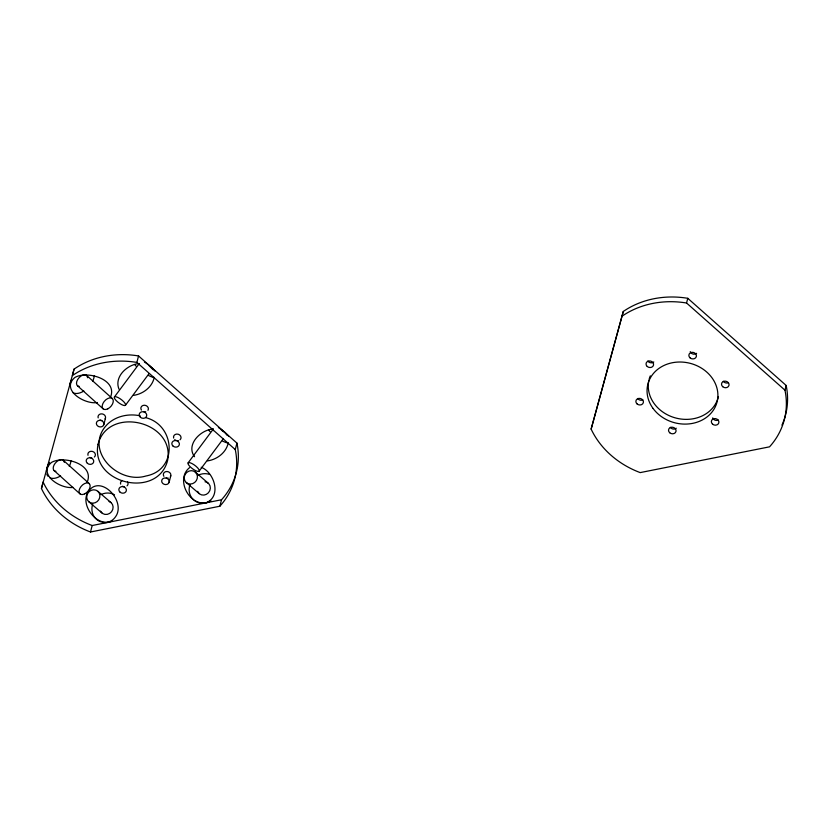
<?xml version="1.0" encoding="UTF-8"?>
<svg xmlns="http://www.w3.org/2000/svg" width="829" height="829" viewBox="0 0 829 829"><rect width="100%" height="100%" fill="white"/><g stroke="black" fill="none" stroke-linecap="round" stroke-linejoin="round"><path stroke-width="1.24" d="M41.45 488.509L43.108 482.032A84.32 72.506 14.4 0 0 92.174 525.524L221.53 499.752A85.159 73.221 14.4 0 0 236.939 443.1L138.547 355.942A84.465 72.631 14.4 0 0 74.071 369.102L41.45 488.509A84.32 72.506 14.4 0 0 90.516 532L219.861 506.229A85.159 73.221 14.4 0 0 235.27 449.577L236.939 443.1M74.071 369.102L72.413 375.578A84.465 72.631 14.4 0 1 136.889 362.418L235.27 449.577M103.812 424.624A3.813 3.275 14.4 0 0 99.045 420.407A3.813 3.275 14.4 0 0 97.542 425.878A3.813 3.275 14.4 0 0 103.812 424.624L105.48 418.148M90.516 532L92.174 525.524M136.889 362.418L138.547 355.942M169.126 482.271A3.813 3.275 14.4 0 0 164.36 478.053A3.813 3.275 14.4 0 0 162.857 483.525A3.813 3.275 14.4 0 0 169.126 482.271L170.784 475.794M219.861 506.229L221.53 499.752M786.161 385.464L784.959 390.179A85.159 73.221 14.4 0 1 769.54 446.831L640.195 472.603A84.32 72.506 14.4 0 1 591.129 429.111L623.294 311.466A84.465 72.631 14.4 0 1 687.769 298.305L786.161 385.464A85.159 73.221 14.4 0 1 781.944 425.122M591.129 429.111L623.294 311.466M784.959 390.179L686.567 303.01L687.769 298.305M154.267 377.402C152.225 387.122 143.044 394.055 133.49 395.381M228.234 442.924C226.182 452.644 217.001 459.577 207.447 460.903M110.371 397.464C118.309 379.506 87.18 370.169 74.765 377.537C60.413 389.993 84.993 404.863 97.459 402.521M87.097 482.364C95.034 464.406 63.906 455.069 51.491 462.437C37.336 474.437 60.849 489.338 73.107 487.4M114.433 396.956L139.282 363.599A6.901 2.052 36.7 0 1 139.376 363.516M125.438 405.288A6.901 2.052 36.7 0 0 118.371 397.702A6.901 2.052 36.7 0 0 115.998 400.376A6.901 2.052 36.7 0 0 125.438 405.288L148.785 373.962M188.121 462.841L213.25 429.132M199.136 471.183A6.901 2.052 36.7 0 0 192.069 463.598A6.901 2.052 36.7 0 0 189.686 466.261A6.901 2.052 36.7 0 0 199.136 471.183L223.488 438.489M189.561 467.649C175.499 478.665 188.432 505.048 205.468 502.954C221.934 497.327 214.721 472.416 201.198 467.287M138.65 363.568C126.992 364.833 113.905 376.832 119.013 389.215M212.607 429.09C200.369 430.002 185.686 444.872 194.556 456.727M145.759 417.65C175.541 425.184 178.266 469.97 145.956 476.001C117.158 484.737 82.61 448.862 107.739 423.94A35.709 30.704 14.4 0 1 140.111 415.785M149.085 365.713L153.116 369.724M221.364 430.189L224.721 432.282L227.084 435.256M195.385 472.178A6.901 6.373 -49.4 0 1 192.68 483.608A6.901 6.373 -49.4 0 1 184.411 476.302A6.901 6.373 -49.4 0 1 195.385 472.178L208.307 483.255M186.266 482.551L199.188 493.628M97.863 491.307A6.901 6.373 -49.4 0 1 95.169 502.737A6.901 6.373 -49.4 0 1 86.89 495.431A6.901 6.373 -49.4 0 1 97.863 491.307L111.076 502.623M88.744 501.68L101.957 512.996M86.651 375.444L112.34 398.573M77.429 385.734L103.128 408.852M63.377 460.344L89.211 483.597M54.154 470.623L79.988 493.877M173.665 438.085A3.813 3.275 14.4 0 1 178.142 434.209A3.813 3.275 14.4 0 1 180.028 439.805M178.37 440.603A3.813 3.275 14.4 0 1 177.396 440.676M176.411 440.531A3.813 3.275 14.4 0 1 174.691 439.608M88.009 455.318A3.813 3.275 14.4 0 1 92.496 451.432A3.813 3.275 14.4 0 1 94.382 457.028M91.75 457.898A3.813 3.275 14.4 0 1 89.843 457.39M141.407 410.075A3.813 3.275 14.4 0 1 144.505 405.236A3.813 3.275 14.4 0 1 147.956 410.324M145.717 411.775A3.813 3.275 14.4 0 1 143.759 411.702M98.174 417.878A3.813 3.275 14.4 0 1 102.174 413.899A3.813 3.275 14.4 0 1 105.128 418.935M101.915 420.469A3.813 3.275 14.4 0 1 100.008 419.951M227.871 443.007A15.285 4.559 36.7 0 1 222.338 440.935M210.12 431.743A15.285 4.559 36.7 0 1 208.67 430.075M218.4 427.526A15.285 4.559 36.7 0 1 228.835 436.52M94.278 375.889A15.285 9.223 -48 0 1 92.547 381.423M83.884 391.008A15.285 9.223 -48 0 1 73.128 392.832M69.729 386.314A15.285 9.223 -48 0 1 71.532 379.755M111.925 521.089A15.285 14.114 -49.4 0 1 101.926 522.187M100.744 521.824A15.285 14.114 -49.4 0 1 92.734 503.98M101.097 494.54A15.285 14.114 -49.4 0 1 114.537 494.83M71.004 460.789A15.285 9.223 -48 0 1 69.273 466.323M60.61 475.908A15.285 9.223 -48 0 1 49.854 477.732M47.958 476.24A15.285 9.223 -48 0 1 46.797 474.022M46.455 471.214A15.285 9.223 -48 0 1 49.533 462.416M127.5 481.887A3.813 3.275 14.4 0 1 127.034 485.856M124.402 486.727A3.813 3.275 14.4 0 1 122.495 486.219M120.661 484.136A3.813 3.275 14.4 0 1 122.298 480.488M163.893 476.343A3.813 3.275 14.4 0 1 166.992 471.494A3.813 3.275 14.4 0 1 170.442 476.582M168.204 478.043A3.813 3.275 14.4 0 1 166.246 477.97M153.904 377.485A15.285 4.559 36.7 0 1 148.37 375.402M136.153 366.211A15.285 4.559 36.7 0 1 134.702 364.553M144.433 362.004A15.285 4.559 36.7 0 1 154.868 370.988M213.364 430.603A6.901 2.052 36.7 0 1 213.343 429.039M62.714 459.919A6.901 4.166 -48 0 1 64.113 461.452M64.258 462.012A6.901 4.166 -48 0 1 64.299 462.313M55.916 471.318A6.901 4.166 -48 0 1 55.626 471.286M55.077 471.152A6.901 4.166 -48 0 1 54.082 464.986A6.901 4.166 -48 0 1 60.994 459.66M61.906 459.691A6.901 4.166 -48 0 1 62.455 459.815M210.898 500.747A15.285 14.114 -49.4 0 1 194.701 500.747M193.737 499.991A15.285 14.114 -49.4 0 1 189.965 484.613M198.338 475.162A15.285 14.114 -49.4 0 1 209.519 474.426M206.981 482.364A6.901 6.373 -49.4 0 1 208.38 492.82A6.901 6.373 -49.4 0 1 197.934 492.063M197.758 491.711A6.901 6.373 -49.4 0 1 197.592 491.338M205.043 481.804A6.901 6.373 -49.4 0 1 206.234 482.063M108.993 501.441A6.901 6.373 -49.4 0 1 111.563 511.7A6.901 6.373 -49.4 0 1 100.91 511.783M100.703 511.441A6.901 6.373 -49.4 0 1 100.516 511.078M79.19 386.418A6.901 4.166 -48 0 1 79.221 377.506A6.901 4.166 -48 0 1 87.594 377.734M718.328 420.106A3.813 3.275 14.4 0 1 712.722 417.889M653.78 361.962A3.813 3.275 14.4 0 1 647.812 361.05M622.092 316.17A84.465 72.631 14.4 0 1 686.567 303.01M718.442 396.5A35.709 30.704 14.4 0 1 676.889 418.293A35.709 30.704 14.4 0 1 648.91 380.19M649.19 379.081A35.709 30.704 14.4 0 1 650.319 375.817M676.267 428.22A3.813 3.275 14.4 0 1 670.298 427.318M642.848 399.889A3.813 3.275 14.4 0 1 637.646 398.49M696.598 353.351A3.813 3.275 14.4 0 1 690.236 351.631M728.494 382.666A3.813 3.275 14.4 0 1 723.292 381.267M98.029 444.303C90.226 483.608 157.344 499.607 167.562 460.613C175.354 421.319 108.236 405.308 98.029 444.303M87.408 493.058C79.346 509.441 105.718 534.923 116.692 514.913C124.754 498.53 98.382 473.048 87.408 493.058M173.033 446.085A3.813 3.275 14.4 0 0 179.292 444.841A3.813 3.275 14.4 0 0 174.525 440.613A3.813 3.275 14.4 0 0 173.033 446.085M87.377 463.307A3.813 3.275 14.4 0 0 93.646 462.064A3.813 3.275 14.4 0 0 88.879 457.836A3.813 3.275 14.4 0 0 87.377 463.307M140.37 417.256A3.813 3.275 14.4 0 0 146.64 416.013A3.813 3.275 14.4 0 0 141.873 411.785A3.813 3.275 14.4 0 0 140.37 417.256M120.029 492.136A3.813 3.275 14.4 0 0 126.298 490.882A3.813 3.275 14.4 0 0 121.531 486.664A3.813 3.275 14.4 0 0 120.029 492.136M712.536 424.116A3.813 3.275 14.4 0 0 718.805 422.873A3.813 3.275 14.4 0 0 714.038 418.645A3.813 3.275 14.4 0 0 712.536 424.116M653.086 408.469A35.709 30.704 14.4 0 0 714.297 408.687A35.709 30.704 14.4 0 0 680.039 362.014A35.709 30.704 14.4 0 0 653.086 408.469M669.708 432.738A3.813 3.275 14.4 0 0 675.977 431.484A3.813 3.275 14.4 0 0 671.21 427.267A3.813 3.275 14.4 0 0 669.708 432.738M647.221 366.47A3.813 3.275 14.4 0 0 653.49 365.226A3.813 3.275 14.4 0 0 648.724 360.998A3.813 3.275 14.4 0 0 647.221 366.47M637.055 403.91A3.813 3.275 14.4 0 0 643.325 402.656A3.813 3.275 14.4 0 0 638.558 398.438A3.813 3.275 14.4 0 0 637.055 403.91M690.049 357.859A3.813 3.275 14.4 0 0 696.319 356.615A3.813 3.275 14.4 0 0 691.552 352.387A3.813 3.275 14.4 0 0 690.049 357.859M722.712 386.677A3.813 3.275 14.4 0 0 728.971 385.433A3.813 3.275 14.4 0 0 724.204 381.205A3.813 3.275 14.4 0 0 722.712 386.677M84.641 493.887A6.901 4.166 -48 0 0 89.397 483.784A6.901 4.166 -48 0 0 79.76 488.55A6.901 4.166 -48 0 0 84.641 493.887M107.77 408.863A6.901 4.166 -48 0 0 112.526 398.759A6.901 4.166 -48 0 0 102.9 403.516A6.901 4.166 -48 0 0 107.77 408.863"/></g></svg>
